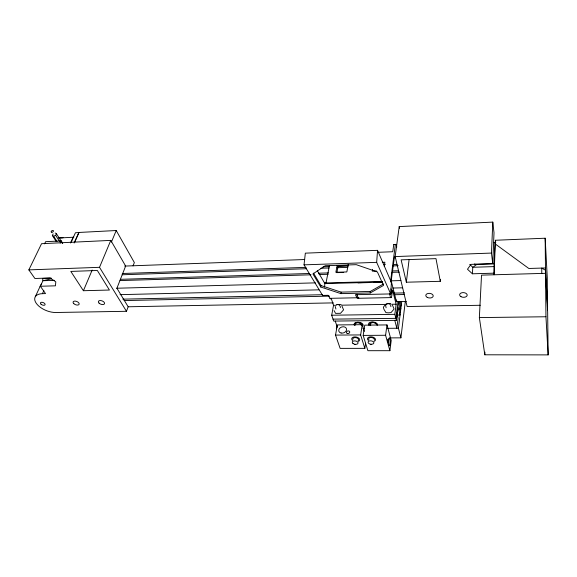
<?xml version="1.0" encoding="UTF-8"?>
<svg xmlns="http://www.w3.org/2000/svg" width="577" height="577" viewBox="0 0 577 577"><rect width="100%" height="100%" fill="white"/><g stroke="black" fill="none" stroke-linecap="round" stroke-linejoin="round"><path stroke-width="0.87" d="M335.208 306.452L335.908 309.041M547.537 310.022L547.256 277.45L545.171 238.214L495.434 240.256L494.085 274.775L494.027 263.804L495.102 242.369L493.364 242.434M493.89 273.173L472.397 273.794L467.485 269.235L471.012 264.367L492.751 263.66L494.006 232.776L492.794 222.109L399.219 226.588L395.151 256.57L407.117 306.524L480.266 305.276M492.751 263.66L491.474 253.072L492.794 222.109M484.817 354.797L479.357 317.588L481.528 275.135L545.517 273.325L547.652 312.135L548.15 354.891L484.817 354.797L484.932 352.129M472.397 273.794L472.787 267.274L469.736 264.425M358.404 297.169A6.145 1.406 88.6 0 1 357.019 297.768L355.389 294.696L390.701 293.917L391.43 282.542L377.546 250.339L305.341 253.152L304.029 264.85L322.601 295.417L328.14 295.294L329.95 298.331A6.08 1.572 88.6 0 0 331.155 298.482M390.701 293.917L376.673 262.355L377.546 250.339M370.189 292.965L383.51 285.442L377.401 271.947L356.276 264.677L325.248 265.723L312.914 273.924L320.776 287.029L340.92 293.621L370.189 292.965L370.304 291.443L383.611 283.891M440.287 281.316L435.988 258.633L401.123 259.852L406.338 282.211L440.287 281.316L440.446 279.542M340.92 293.621L341.057 292.121L320.927 285.521L313.535 273.152M324.526 287.086L324.88 283.588L317.292 270.642M320.776 287.029L320.927 285.521M406.338 282.211L409.122 259.398M390.24 337.891L400.907 337.841L405.263 301.757M400.907 337.841L398.426 328.226L401.707 301.721M331.306 298.684L333.535 305.327L331.688 315.222L333.701 321.086L396.392 320.35L398.065 307.123L400.056 315.042L396.918 315.085M398.75 301.706L398.462 304.021L400.445 311.948M398.022 301.504L395.872 318.353L333.03 319.139M389.886 350.693L391.213 340.423L386.987 324.923L364.758 325.147L363.171 335.403L367.895 350.701L389.886 350.693L385.587 335.273L386.987 324.923M396.392 320.35L394.834 314.335L396.139 304.202L392.54 289.979L391.819 295.366A6.232 1.197 88.5 0 1 390.744 297.544A6.232 1.197 88.5 0 1 389.727 293.57M396.687 299.953L396.464 301.699L391.199 280.819L394.553 256.238L394.957 257.919M396.781 246.985L396.175 244.374L395.339 244.554L390.514 282.002M396.175 244.374L393.745 244.619L392.757 251.738L377.495 252.322M384.26 266.509L384.881 262.218L382.291 262.304M364.311 331.422L362.248 324.678L337.343 324.93L335.518 335.086L340.127 348.378L364.83 348.349L365.602 343.257M372.591 269.437L372.324 271.147L376.673 271.017M364.83 348.349L360.639 334.934L362.248 324.678M348.219 264.316L346.849 271.94L335.857 272.279L337.148 265.528M336.333 328.767L336.968 325.248M336.853 272.697L338.129 265.954L348.169 265.615M329.474 265.434L326.012 282.918L382.277 281.41M43.852 290.599L42.431 293.671A15.29 8.035 22.2 0 0 36.301 303.358A15.29 8.035 22.2 0 0 55.753 312.496L126.464 311.299L128.166 306.776L116.915 288.233L125.642 266.047L110.784 240.385L41.551 243.696L28.85 269.885L34.901 278.489L50.098 277.999L55.796 281.836L55.45 285.824L40.368 286.257L42.95 280.718L42.611 278.395L51.216 278.114M133.056 265.889L134.347 262.549L116.222 230.519L78.926 232.459L74.152 243.011M126.464 311.299L99.518 267.317L110.784 240.385M111.419 242.052L116.222 230.519M83.405 290.721L70.82 271.414L97.34 270.483L109.421 290.036L83.405 290.721L92.169 270.065M74.548 242.354L78.984 232.553L75.443 232.74L70.971 242.528M70.553 242.989L73.156 237.291M60.167 243.119L61.198 240.926L45.612 241.684L44.559 243.869M35.305 296.708L40.657 285.247M53.134 233.894L52.363 235.503L53.632 236.224L55.673 235.329L56.438 233.721L55.168 233.007M385.789 305.082C387.117 302.557 391.336 303.61 390.903 306.697M384.809 305.262L383.366 307.267L383.893 309.2L385.948 312.64L388.566 312.849L391.055 312.568L394.069 309.034L392.461 305.125M385.955 304.115L387.657 303.545L390.766 303.567M494.027 263.804L476.84 264.36L472.787 267.274L494.15 266.603M336.665 304.822C338.612 303.798 340.408 305.572 340.408 307.555M51.324 278.828L42.95 280.718L54.433 280.357M336.824 304.555L341.101 304.584M58.731 238.005L63.095 237.746M58.76 238.012L73.806 237.212M393.745 244.619L395.339 244.554M124.675 266.084L304.692 259.52M28.85 269.885L99.518 267.317M395.151 256.57L491.474 253.072M304.029 264.85L376.673 262.355M383.705 264.425L385.429 264.367M122.302 273.498L306.026 267.382M323.142 266.812L329.445 266.596M337.545 266.329L348.357 265.968M393.384 264.468L396.99 264.345M122.115 274.767L306.474 268.723M320.862 268.255L328.955 267.988M337.047 267.721L347.837 267.367M392.807 265.896L398.202 265.723M120.369 279.326L309.496 273.491M318.497 273.217L328.407 272.907M337.408 272.632L343.712 272.438M392.346 270.938L398.649 270.743M120.066 280.581L311.046 274.796M319.153 274.551L328.162 274.277M392.122 272.337L399.327 272.12M547.595 306.856L545.467 267.973L528.806 268.471L495.29 243.984L495.102 242.369M116.576 288.24L315.41 282.867M324.411 282.622L326.207 282.571M390.99 280.826L400.885 280.559M324.88 283.588L382.291 282.059M357.992 282.86L368.544 282.586M373.817 282.442L382.609 282.211M42.431 293.671L45.525 293.592L40.368 286.257M120.03 294.659L318.958 289.834M392.771 288.046L402.674 287.808M341.057 292.121L370.304 291.443M122.851 299.153L322.63 294.71M393.723 293.123L404.52 292.885M124.105 300.581L329.546 296.131M394.43 294.732L404.34 294.515M329.95 298.331L357.019 297.768M358.548 298.273L391.062 297.602M128.202 306.776L333.369 302.889M396.356 301.699L406.258 301.511M333.535 305.327L336.218 305.276M341.584 305.183L385.407 304.389M391.668 304.281L396.139 304.202M399.262 308.897L400.827 308.875L399.046 301.728M331.688 315.222L394.834 314.335M479.357 317.588L545.95 316.759L548.15 354.891M362.875 328.537L364.664 328.522M387.629 328.32L398.426 328.226M335.518 335.086L360.639 334.934M363.171 335.403L385.587 335.273M370.773 344.195C369.208 344.548 372.179 344.996 370.773 344.195A2.943 1.702 9 0 0 373.745 342.255A2.943 1.702 9 0 0 368.941 341.144A2.943 1.702 9 0 0 370.037 344.08M52.363 235.503L56.25 241.518M53.632 236.224L57.029 241.489M55.673 235.329L59.539 241.359M61.198 240.926L62.583 243.09M56.438 233.721L62.705 243.516M341.945 306.019L343.567 309.849L340.495 313.311L335.59 313.383L334.054 310.563M335.23 321.072L337.329 327.217M386.107 307.757L385.645 305.572M394.783 320.372L396.832 328.241L398.101 318.172L396.687 312.64M400.222 301.843L401.203 305.817M399.219 226.588L399.609 228.304M495.434 240.256L495.722 242.823M545.647 275.647L545.59 270.303L541.745 268.081L541.781 273.433M545.171 238.214L545.467 267.973M545.517 273.325L545.95 316.759M357.43 294.998A2.871 0.656 88.6 0 1 357.105 294.378M358.901 297.905A6.152 1.399 88.6 0 1 357.004 294.292M390.968 288.846A2.82 0.541 88.5 0 1 391.22 293.484A2.82 0.541 88.5 0 1 390.319 292.38M352.706 340.545A4.039 2.344 9.7 0 1 353.081 337.242A4.039 2.344 9.7 0 1 358.728 338.108A4.039 2.344 9.7 0 1 358.331 341.396M352.886 339.341A2.907 1.688 9.7 0 1 356.276 337.718A2.907 1.688 9.7 0 1 358.101 340.545M354.523 325.378A3.981 2.366 9.5 0 1 357.314 322.283A3.981 2.366 9.5 0 1 362.003 325.298M355.23 325.24A3.188 1.89 9.5 0 1 357.466 322.767A3.188 1.89 9.5 0 1 361.216 325.183M368.429 340.48A4.068 2.366 8.9 0 1 368.891 337.163A4.068 2.366 8.9 0 1 374.581 338.028A4.068 2.366 8.9 0 1 374.105 341.339M368.876 339.723A2.928 1.702 8.9 0 1 371.357 337.523A2.928 1.702 8.9 0 1 374.235 340.12M370.78 325.089A3.21 1.911 8.8 0 1 373.095 322.593A3.21 1.911 8.8 0 1 376.839 325.024M370.059 325.219A4.017 2.387 8.8 0 1 372.958 322.103A4.017 2.387 8.8 0 1 377.632 325.147M355.288 324.108A3.989 2.366 9.5 0 1 360.517 322.572A3.989 2.366 9.5 0 1 362.5 326.38M368.891 325.233A4.01 2.387 8.8 0 1 370.787 322.211A4.01 2.387 8.8 0 1 376.096 323.892M476.84 264.36A5.005 3.231 2.5 0 1 474.301 264.006M40.13 286.56A15.132 8.114 22.4 0 1 41.609 284.115M387.874 339.889C388.299 346.842 389.006 335.713 387.874 339.889M354.437 344.368L355.338 344.577L354.437 344.368M347.448 333.556A1.688 1.305 -17.3 0 0 349.734 331.89A1.688 1.305 -17.3 0 0 347.087 331.313A1.688 1.305 -17.3 0 0 347.448 333.556M341.115 333.03A4.003 3.087 -17.7 0 0 346.546 329.078A4.003 3.087 -17.7 0 0 340.279 327.722A4.003 3.087 -17.7 0 0 341.115 333.03M353.001 343.488A2.914 1.681 9.7 0 0 357.913 343.481A2.914 1.681 9.7 0 0 354.631 340.884A2.914 1.681 9.7 0 0 353.001 343.488M388.84 339.355A4.01 0.779 89.2 0 0 389.468 345.717A4.01 0.779 89.2 0 0 390.189 340.127A4.01 0.779 89.2 0 0 388.84 339.355M427.232 297.364A3.722 2.308 5.7 0 0 433.19 296.203A3.722 2.308 5.7 0 0 428.098 293.441A3.722 2.308 5.7 0 0 427.232 297.364M460.994 296.672A3.801 2.351 3.9 0 0 467.154 295.496A3.801 2.351 3.9 0 0 462.069 292.698A3.801 2.351 3.9 0 0 460.994 296.672M41.054 304.216A2.467 1.291 22.3 0 0 45.006 304.829A2.467 1.291 22.3 0 0 42.265 302.312A2.467 1.291 22.3 0 0 41.054 304.216M73.806 303.653A3.224 1.731 21.4 0 0 79.02 304.461A3.224 1.731 21.4 0 0 75.551 301.144A3.224 1.731 21.4 0 0 73.806 303.653M99.078 303.127A3.246 1.774 20.7 0 0 104.379 303.942A3.246 1.774 20.7 0 0 100.968 300.588A3.246 1.774 20.7 0 0 99.078 303.127M51.865 232.25A1.269 0.75 -30 0 0 53.452 230.836A1.269 0.75 -30 0 0 51.584 230.937A1.269 0.75 -30 0 0 51.865 232.25"/></g></svg>
